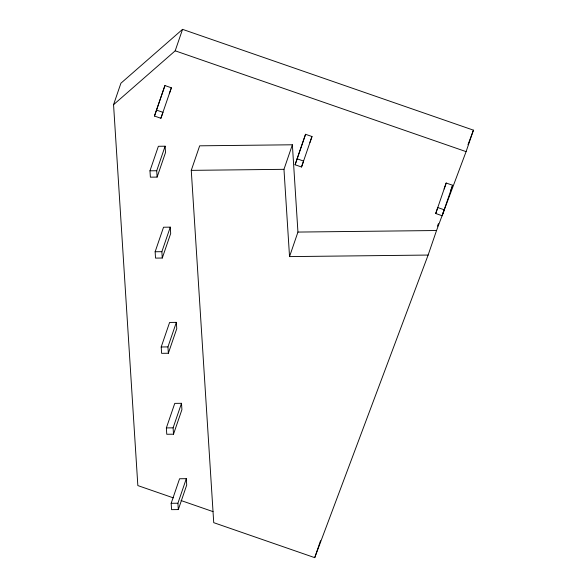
<?xml version="1.0" encoding="UTF-8"?>
<svg xmlns="http://www.w3.org/2000/svg" width="587" height="587" viewBox="0 0 587 587"><rect width="100%" height="100%" fill="white"/><g stroke="black" fill="none" stroke-linecap="round" stroke-linejoin="round"><path stroke-width="0.88" d="M173.275 497.849L137.842 485.581L113.555 104.691L120.907 83.222L182.542 29.35L473.445 130.16L466.093 151.629L436.53 230.522L428.128 255.059L314.727 557.65L213.727 522.665L191.267 170.362L199.668 145.818L292.37 144.784L297.939 232.07L289.538 256.607L428.128 255.059M113.555 104.691L175.19 50.82L182.542 29.35M154.462 116.043L164.932 85.555L171.36 87.786L160.897 118.273L154.462 116.043L164.932 85.555M149.971 170.817L158.373 146.28L165.116 146.207L165.519 152.554L157.118 177.091L150.382 177.171L149.971 170.817L156.714 170.744L165.116 146.207M155.137 251.757L163.538 227.22L170.274 227.147L170.685 233.494L162.283 258.031L155.54 258.104L155.137 251.757L161.873 251.684L170.274 227.147M161.205 346.976L169.606 322.439L176.349 322.366L176.753 328.713L168.352 353.249L161.608 353.323L161.205 346.976L167.948 346.902L176.349 322.366M166.363 427.916L174.765 403.379L181.508 403.306L181.911 409.653L173.51 434.189L166.767 434.263L166.363 427.916L173.106 427.842L181.508 403.306M289.538 256.607L283.969 169.32L292.37 144.784M171.169 503.301L179.571 478.757L186.314 478.684L186.717 485.031L178.316 509.575L171.573 509.648L171.169 503.301L177.912 503.22L186.314 478.684M295.092 164.771L305.556 134.291L311.99 136.522L301.52 167.001L295.092 164.771L305.556 134.291M314.727 557.65L320.524 540.73M435.723 213.507L446.186 183.027L452.614 185.25L442.15 215.737L435.723 213.507L437.785 207.563L444.212 209.786L442.15 215.737M169.298 93.729L171.36 87.786M160.897 118.273L162.959 112.322L156.531 110.099M309.921 142.465L311.99 136.522M301.52 167.001L303.589 161.058L297.154 158.828M444.124 188.97L446.186 183.027M450.552 191.193L452.614 185.25M437.447 226.208L438.416 223.64M467.978 144.74L473.445 130.16M191.267 170.362L283.969 169.32M297.939 232.07L436.53 230.522M175.19 50.82L466.093 151.629M181.053 500.542L213.03 511.622M156.714 170.744L157.118 177.091M161.873 251.684L162.283 258.031M167.948 346.902L168.352 353.249M173.106 427.842L173.51 434.189M177.912 503.22L178.316 509.575"/></g></svg>
